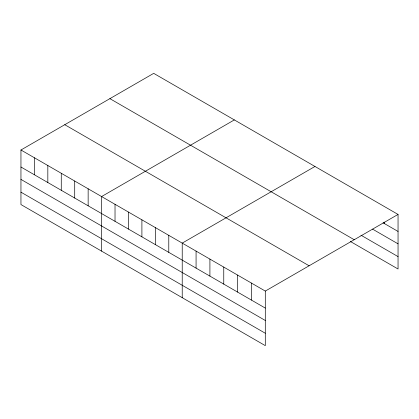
<?xml version="1.0" encoding="UTF-8"?>
<svg xmlns="http://www.w3.org/2000/svg" width="419" height="419" viewBox="0 0 419 419"><rect width="100%" height="100%" fill="white"/><g stroke="black" fill="none" stroke-linecap="round" stroke-linejoin="round"><path stroke-width="0.63" d="M20.95 149.997L265.3 291.074L265.3 345.644L20.95 204.566L20.95 149.997L153.7 73.356L398.05 214.434L398.05 269.003L350.415 241.501M234.331 119.913L101.587 196.553L101.587 251.122M314.968 166.469L182.223 243.109L182.223 297.679M265.3 291.074L398.05 214.434M383.097 222.808L398.05 231.445M372.57 229.13L398.05 243.837M360.942 235.185L398.05 256.606M109.888 98.648L354.244 239.726M64.756 124.705L309.112 265.782M20.95 167.008L265.3 308.085M20.95 179.405L265.3 320.477M20.95 192.174L265.3 333.246M384.202 222.143L384.202 223.447M251.458 283.082L251.458 300.093M237.61 275.084L237.61 292.095M223.762 267.092L223.762 284.103M209.914 259.099L209.914 276.105M196.071 251.101L196.071 268.113M168.784 235.347L168.784 252.358M155.344 227.59L155.344 244.602M141.905 219.828L141.905 236.84M128.465 212.072L128.465 229.083M115.026 204.315L115.026 221.321M88.147 188.796L88.147 205.802M74.708 181.034L74.708 198.046M61.268 173.277L61.268 190.289M47.829 165.515L47.829 182.527M34.389 157.759L34.389 174.77"/></g></svg>
